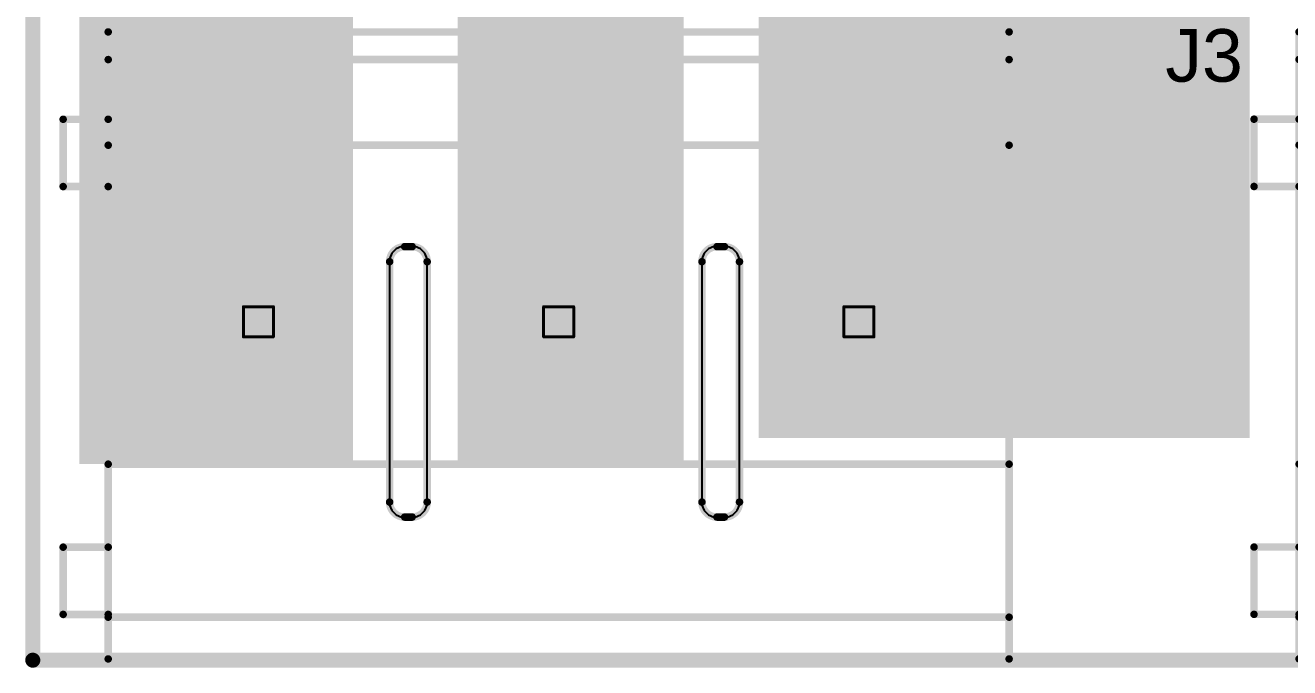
# Model space of a CAD drawing. Header units: inches. Extents: x -1.9 to 9.4, y 0 to 6.7.
# Drawn here: x -0.005 to 0.837, y -0.005 to 0.423 of the extents above; entities that cross this region are included whole.
import ezdxf

# ---------------------------------------------------------------- set-up
doc = ezdxf.new("R2010")
doc.units = ezdxf.units.IN
doc.header["$MEASUREMENT"] = 0
for name, color, linetype in [('Board Outline', 216, 'Continuous'), ('Bottom Layer', 5, 'Continuous'), ('Bottom Solder', 6, 'Continuous'), ('Drill Drawing', 1, 'Continuous'), ('Multi-Layer', 9, 'Continuous'), ('Pad Holes', 156, 'Continuous'), ('Top Layer', 1, 'Continuous'), ('Top Overlay', 2, 'Continuous'), ('Top Solder', 216, 'Continuous')]:
    doc.layers.add(name, color=color, linetype=linetype)
doc.styles.add('Arial', font='', dxfattribs={"height": 0.2})
doc.styles.get('Arial').set_extended_font_data('Arial')

# ---------------------------------------------------------------- blocks, each defined once
blk = doc.blocks.new('KF129_5_08_2P_5')
at = {"layer": 'Bottom Layer'}
h = blk.add_hatch(color=5, dxfattribs=at)
edge = h.paths.add_edge_path()
edge.add_arc((-0.1, 0), 0.047244, 0, 360)
h = blk.add_hatch(color=5, dxfattribs=at)
edge = h.paths.add_edge_path()
edge.add_arc((0.1, 0), 0.047244, 0, 360)
at = {"layer": 'Bottom Solder'}
h = blk.add_hatch(color=6, dxfattribs=at)
edge = h.paths.add_edge_path()
edge.add_arc((-0.1, 0), 0.049244, 0, 360)
h = blk.add_hatch(color=6, dxfattribs=at)
edge = h.paths.add_edge_path()
edge.add_arc((0.1, 0), 0.049244, 0, 360)
at = {"layer": 'Multi-Layer'}
h = blk.add_hatch(color=9, dxfattribs=at)
edge = h.paths.add_edge_path()
edge.add_arc((-0.1, 0), 0.047244, 0, 360)
h = blk.add_hatch(color=9, dxfattribs=at)
edge = h.paths.add_edge_path()
edge.add_arc((0.1, 0), 0.047244, 0, 360)
at = {"layer": 'Pad Holes'}
h = blk.add_hatch(color=7, dxfattribs=at)
edge = h.paths.add_edge_path()
edge.add_arc((-0.1, 0), 0.031496, 0, 360)
h = blk.add_hatch(color=7, dxfattribs=at)
edge = h.paths.add_edge_path()
edge.add_arc((0.1, 0), 0.031496, 0, 360)
at = {"layer": 'Top Layer'}
h = blk.add_hatch(color=1, dxfattribs=at)
edge = h.paths.add_edge_path()
edge.add_arc((-0.1, 0), 0.047244, 0, 360)
h = blk.add_hatch(color=1, dxfattribs=at)
edge = h.paths.add_edge_path()
edge.add_arc((0.1, 0), 0.047244, 0, 360)
at = {"layer": 'Top Solder'}
h = blk.add_hatch(color=216, dxfattribs=at)
edge = h.paths.add_edge_path()
edge.add_arc((-0.1, 0), 0.049244, 0, 360)
h = blk.add_hatch(color=216, dxfattribs=at)
edge = h.paths.add_edge_path()
edge.add_arc((0.1, 0), 0.049244, 0, 360)
at = {"layer": 'Top Overlay'}
for points in [[(-0.2, -0.22441, 0.005, 0.005, 0), (-0.2, 0.192913, 0.005, 0.005, 0)], [(-0.2, 0.192913, 0.005, 0.005, 0), (0.2, 0.192913, 0.005, 0.005, 0)], [(0.2, -0.224409, 0.005, 0.005, 0), (0.2, 0.192913, 0.005, 0.005, 0)], [(-0.2, 0.174526, 0.005, 0.005, 0), (0.2, 0.174526, 0.005, 0.005, 0)], [(-0.23, 0.09, 0.005, 0.005, 0), (-0.23, 0.134786, 0.005, 0.005, 0)], [(-0.23, 0.134786, 0.005, 0.005, 0), (-0.2, 0.134786, 0.005, 0.005, 0)], [(-0.2, 0.117527, 0.005, 0.005, 0), (0.2, 0.117527, 0.005, 0.005, 0)], [(-0.23, 0.09, 0.005, 0.005, 0), (-0.2, 0.09, 0.005, 0.005, 0)], [(-0.2, -0.094771, 0.005, 0.005, 0), (0.2, -0.094771, 0.005, 0.005, 0)], [(-0.23, -0.194786, 0.005, 0.005, 0), (-0.23, -0.15, 0.005, 0.005, 0)], [(-0.23, -0.15, 0.005, 0.005, 0), (-0.2, -0.15, 0.005, 0.005, 0)], [(-0.23, -0.194786, 0.005, 0.005, 0), (-0.2, -0.194786, 0.005, 0.005, 0)], [(-0.2, -0.196621, 0.005, 0.005, 0), (0.2, -0.196621, 0.005, 0.005, 0)], [(-0.2, -0.224409, 0.005, 0.005, 0), (0.2, -0.224409, 0.005, 0.005, 0)]]:
    blk.add_lwpolyline(points, format="xyseb", dxfattribs=at)
for points in [[(-0.20125, 0.192913, 0.0025, 0.0025, 1), (-0.19875, 0.192913, 0.0025, 0.0025, 1)], [(-0.20125, 0.192913, 0.0025, 0.0025, 1), (-0.19875, 0.192913, 0.0025, 0.0025, 1)], [(0.19875, 0.192913, 0.0025, 0.0025, 1), (0.20125, 0.192913, 0.0025, 0.0025, 1)], [(0.19875, 0.192913, 0.0025, 0.0025, 1), (0.20125, 0.192913, 0.0025, 0.0025, 1)], [(-0.20125, 0.174526, 0.0025, 0.0025, 1), (-0.19875, 0.174526, 0.0025, 0.0025, 1)], [(0.19875, 0.174526, 0.0025, 0.0025, 1), (0.20125, 0.174526, 0.0025, 0.0025, 1)], [(-0.23125, 0.134786, 0.0025, 0.0025, 1), (-0.22875, 0.134786, 0.0025, 0.0025, 1)], [(-0.23125, 0.134786, 0.0025, 0.0025, 1), (-0.22875, 0.134786, 0.0025, 0.0025, 1)], [(-0.20125, 0.134786, 0.0025, 0.0025, 1), (-0.19875, 0.134786, 0.0025, 0.0025, 1)], [(-0.20125, 0.117527, 0.0025, 0.0025, 1), (-0.19875, 0.117527, 0.0025, 0.0025, 1)], [(0.19875, 0.117527, 0.0025, 0.0025, 1), (0.20125, 0.117527, 0.0025, 0.0025, 1)], [(-0.23125, 0.09, 0.0025, 0.0025, 1), (-0.22875, 0.09, 0.0025, 0.0025, 1)], [(-0.23125, 0.09, 0.0025, 0.0025, 1), (-0.22875, 0.09, 0.0025, 0.0025, 1)], [(-0.20125, 0.09, 0.0025, 0.0025, 1), (-0.19875, 0.09, 0.0025, 0.0025, 1)], [(-0.20125, -0.094771, 0.0025, 0.0025, 1), (-0.19875, -0.094771, 0.0025, 0.0025, 1)], [(0.19875, -0.094771, 0.0025, 0.0025, 1), (0.20125, -0.094771, 0.0025, 0.0025, 1)], [(-0.23125, -0.15, 0.0025, 0.0025, 1), (-0.22875, -0.15, 0.0025, 0.0025, 1)], [(-0.23125, -0.15, 0.0025, 0.0025, 1), (-0.22875, -0.15, 0.0025, 0.0025, 1)], [(-0.20125, -0.15, 0.0025, 0.0025, 1), (-0.19875, -0.15, 0.0025, 0.0025, 1)], [(-0.23125, -0.194786, 0.0025, 0.0025, 1), (-0.22875, -0.194786, 0.0025, 0.0025, 1)], [(-0.23125, -0.194786, 0.0025, 0.0025, 1), (-0.22875, -0.194786, 0.0025, 0.0025, 1)], [(-0.20125, -0.194786, 0.0025, 0.0025, 1), (-0.19875, -0.194786, 0.0025, 0.0025, 1)], [(-0.20125, -0.196621, 0.0025, 0.0025, 1), (-0.19875, -0.196621, 0.0025, 0.0025, 1)], [(0.19875, -0.196621, 0.0025, 0.0025, 1), (0.20125, -0.196621, 0.0025, 0.0025, 1)], [(-0.20125, -0.224409, 0.0025, 0.0025, 1), (-0.19875, -0.224409, 0.0025, 0.0025, 1)], [(-0.20125, -0.22441, 0.0025, 0.0025, 1), (-0.19875, -0.22441, 0.0025, 0.0025, 1)], [(0.19875, -0.224409, 0.0025, 0.0025, 1), (0.20125, -0.224409, 0.0025, 0.0025, 1)], [(0.19875, -0.224409, 0.0025, 0.0025, 1), (0.20125, -0.224409, 0.0025, 0.0025, 1)]]:
    blk.add_lwpolyline(points, format="xyseb", close=True, dxfattribs=at)
blk = doc.blocks.new('KF129_5_08_3P_6')
at = {"layer": 'Bottom Layer'}
h = blk.add_hatch(color=5, dxfattribs=at)
edge = h.paths.add_edge_path()
edge.add_arc((-0.2, 0), 0.047244, 0, 360)
h = blk.add_hatch(color=5, dxfattribs=at)
edge = h.paths.add_edge_path()
edge.add_arc((0, 0), 0.047244, 0, 360)
h = blk.add_hatch(color=5, dxfattribs=at)
edge = h.paths.add_edge_path()
edge.add_arc((0.2, 0), 0.047244, 0, 360)
at = {"layer": 'Bottom Solder'}
h = blk.add_hatch(color=6, dxfattribs=at)
edge = h.paths.add_edge_path()
edge.add_arc((-0.2, 0), 0.049244, 0, 360)
h = blk.add_hatch(color=6, dxfattribs=at)
edge = h.paths.add_edge_path()
edge.add_arc((0, 0), 0.049244, 0, 360)
h = blk.add_hatch(color=6, dxfattribs=at)
edge = h.paths.add_edge_path()
edge.add_arc((0.2, 0), 0.049244, 0, 360)
at = {"layer": 'Multi-Layer'}
h = blk.add_hatch(color=9, dxfattribs=at)
edge = h.paths.add_edge_path()
edge.add_arc((-0.2, 0), 0.047244, 0, 360)
h = blk.add_hatch(color=9, dxfattribs=at)
edge = h.paths.add_edge_path()
edge.add_arc((0, 0), 0.047244, 0, 360)
h = blk.add_hatch(color=9, dxfattribs=at)
edge = h.paths.add_edge_path()
edge.add_arc((0.2, 0), 0.047244, 0, 360)
at = {"layer": 'Pad Holes'}
h = blk.add_hatch(color=7, dxfattribs=at)
edge = h.paths.add_edge_path()
edge.add_arc((-0.2, 0), 0.031496, 0, 360)
h = blk.add_hatch(color=7, dxfattribs=at)
edge = h.paths.add_edge_path()
edge.add_arc((0, 0), 0.031496, 0, 360)
h = blk.add_hatch(color=7, dxfattribs=at)
edge = h.paths.add_edge_path()
edge.add_arc((0.2, 0), 0.031496, 0, 360)
at = {"layer": 'Top Layer'}
h = blk.add_hatch(color=1, dxfattribs=at)
edge = h.paths.add_edge_path()
edge.add_arc((-0.2, 0), 0.047244, 0, 360)
h = blk.add_hatch(color=1, dxfattribs=at)
edge = h.paths.add_edge_path()
edge.add_arc((0, 0), 0.047244, 0, 360)
h = blk.add_hatch(color=1, dxfattribs=at)
edge = h.paths.add_edge_path()
edge.add_arc((0.2, 0), 0.047244, 0, 360)
at = {"layer": 'Top Solder'}
h = blk.add_hatch(color=216, dxfattribs=at)
edge = h.paths.add_edge_path()
edge.add_arc((-0.2, 0), 0.049244, 0, 360)
h = blk.add_hatch(color=216, dxfattribs=at)
edge = h.paths.add_edge_path()
edge.add_arc((0, 0), 0.049244, 0, 360)
h = blk.add_hatch(color=216, dxfattribs=at)
edge = h.paths.add_edge_path()
edge.add_arc((0.2, 0), 0.049244, 0, 360)
at = {"layer": 'Top Overlay'}
for points in [[(-0.3, -0.22441, 0.005, 0.005, 0), (-0.3, 0.192913, 0.005, 0.005, 0)], [(-0.3, 0.192913, 0.005, 0.005, 0), (0.3, 0.192913, 0.005, 0.005, 0)], [(0.3, -0.22441, 0.005, 0.005, 0), (0.3, 0.192913, 0.005, 0.005, 0)], [(-0.3, 0.174526, 0.005, 0.005, 0), (0.3, 0.174526, 0.005, 0.005, 0)], [(-0.33, 0.09, 0.005, 0.005, 0), (-0.33, 0.134786, 0.005, 0.005, 0)], [(-0.33, 0.134786, 0.005, 0.005, 0), (-0.3, 0.134786, 0.005, 0.005, 0)], [(-0.3, 0.117526, 0.005, 0.005, 0), (0.3, 0.117526, 0.005, 0.005, 0)], [(-0.33, 0.09, 0.005, 0.005, 0), (-0.3, 0.09, 0.005, 0.005, 0)], [(-0.3, -0.09477, 0.005, 0.005, 0), (0.3, -0.09477, 0.005, 0.005, 0)], [(-0.33, -0.194786, 0.005, 0.005, 0), (-0.33, -0.15, 0.005, 0.005, 0)], [(-0.33, -0.15, 0.005, 0.005, 0), (-0.3, -0.15, 0.005, 0.005, 0)], [(-0.33, -0.194786, 0.005, 0.005, 0), (-0.3, -0.194786, 0.005, 0.005, 0)], [(-0.3, -0.196622, 0.005, 0.005, 0), (0.3, -0.196622, 0.005, 0.005, 0)], [(-0.3, -0.22441, 0.005, 0.005, 0), (0.3, -0.22441, 0.005, 0.005, 0)]]:
    blk.add_lwpolyline(points, format="xyseb", dxfattribs=at)
for points in [[(-0.30125, 0.192913, 0.0025, 0.0025, 1), (-0.29875, 0.192913, 0.0025, 0.0025, 1)], [(-0.30125, 0.192913, 0.0025, 0.0025, 1), (-0.29875, 0.192913, 0.0025, 0.0025, 1)], [(0.29875, 0.192913, 0.0025, 0.0025, 1), (0.30125, 0.192913, 0.0025, 0.0025, 1)], [(0.29875, 0.192913, 0.0025, 0.0025, 1), (0.30125, 0.192913, 0.0025, 0.0025, 1)], [(-0.30125, 0.174526, 0.0025, 0.0025, 1), (-0.29875, 0.174526, 0.0025, 0.0025, 1)], [(0.29875, 0.174526, 0.0025, 0.0025, 1), (0.30125, 0.174526, 0.0025, 0.0025, 1)], [(-0.33125, 0.134786, 0.0025, 0.0025, 1), (-0.32875, 0.134786, 0.0025, 0.0025, 1)], [(-0.33125, 0.134786, 0.0025, 0.0025, 1), (-0.32875, 0.134786, 0.0025, 0.0025, 1)], [(-0.30125, 0.134786, 0.0025, 0.0025, 1), (-0.29875, 0.134786, 0.0025, 0.0025, 1)], [(-0.30125, 0.117526, 0.0025, 0.0025, 1), (-0.29875, 0.117526, 0.0025, 0.0025, 1)], [(0.29875, 0.117526, 0.0025, 0.0025, 1), (0.30125, 0.117526, 0.0025, 0.0025, 1)], [(-0.33125, 0.09, 0.0025, 0.0025, 1), (-0.32875, 0.09, 0.0025, 0.0025, 1)], [(-0.33125, 0.09, 0.0025, 0.0025, 1), (-0.32875, 0.09, 0.0025, 0.0025, 1)], [(-0.30125, 0.09, 0.0025, 0.0025, 1), (-0.29875, 0.09, 0.0025, 0.0025, 1)], [(-0.30125, -0.09477, 0.0025, 0.0025, 1), (-0.29875, -0.09477, 0.0025, 0.0025, 1)], [(0.29875, -0.09477, 0.0025, 0.0025, 1), (0.30125, -0.09477, 0.0025, 0.0025, 1)], [(-0.33125, -0.15, 0.0025, 0.0025, 1), (-0.32875, -0.15, 0.0025, 0.0025, 1)], [(-0.33125, -0.15, 0.0025, 0.0025, 1), (-0.32875, -0.15, 0.0025, 0.0025, 1)], [(-0.30125, -0.15, 0.0025, 0.0025, 1), (-0.29875, -0.15, 0.0025, 0.0025, 1)], [(-0.33125, -0.194786, 0.0025, 0.0025, 1), (-0.32875, -0.194786, 0.0025, 0.0025, 1)], [(-0.33125, -0.194786, 0.0025, 0.0025, 1), (-0.32875, -0.194786, 0.0025, 0.0025, 1)], [(-0.30125, -0.194786, 0.0025, 0.0025, 1), (-0.29875, -0.194786, 0.0025, 0.0025, 1)], [(-0.30125, -0.196622, 0.0025, 0.0025, 1), (-0.29875, -0.196622, 0.0025, 0.0025, 1)], [(0.29875, -0.196622, 0.0025, 0.0025, 1), (0.30125, -0.196622, 0.0025, 0.0025, 1)], [(-0.30125, -0.22441, 0.0025, 0.0025, 1), (-0.29875, -0.22441, 0.0025, 0.0025, 1)], [(-0.30125, -0.22441, 0.0025, 0.0025, 1), (-0.29875, -0.22441, 0.0025, 0.0025, 1)], [(0.29875, -0.22441, 0.0025, 0.0025, 1), (0.30125, -0.22441, 0.0025, 0.0025, 1)], [(0.29875, -0.22441, 0.0025, 0.0025, 1), (0.30125, -0.22441, 0.0025, 0.0025, 1)]]:
    blk.add_lwpolyline(points, format="xyseb", close=True, dxfattribs=at)

msp = doc.modelspace()

# ---------------------------------------------------------------- hatches: boundary and pattern name
at = {"layer": 'Top Layer'}
for points in [[(0.283, 0.13047), (0.43354, 0.13047), (0.43354, 1.03), (0.283, 1.03)], [(0.03102, 0.13047), (0.21325, 0.13047), (0.21325, 0.90048), (0.03102, 0.90048)], [(0.48334, 0.14783), (0.81034, 0.14783), (0.81034, 0.66783), (0.48334, 0.66783)]]:
    msp.add_hatch(color=1, dxfattribs=at).paths.add_polyline_path(points)

# ---------------------------------------------------------------- linework, layer by layer
at = {"layer": 'Board Outline'}
for points in [[(0, 0, 0.01, 0.01, 0), (0, 3.38583, 0.01, 0.01, 0)], [(0.23765, 0.26524, 0.005, 0.005, -0.414214), (0.24765, 0.27524, 0.005, 0.005, 0)], [(0.24765, 0.27524, 0.005, 0.005, 0), (0.25265, 0.27524, 0.005, 0.005, 0)], [(0.25265, 0.27524, 0.005, 0.005, -0.414214), (0.26265, 0.26524, 0.005, 0.005, 0)], [(0.44565, 0.26524, 0.005, 0.005, -0.414214), (0.45565, 0.27524, 0.005, 0.005, 0)], [(0.45565, 0.27524, 0.005, 0.005, 0), (0.46065, 0.27524, 0.005, 0.005, 0)], [(0.46065, 0.27524, 0.005, 0.005, -0.414214), (0.47065, 0.26524, 0.005, 0.005, 0)], [(0.23765, 0.10524, 0.005, 0.005, 0), (0.23765, 0.26524, 0.005, 0.005, 0)], [(0.26265, 0.10524, 0.005, 0.005, 0), (0.26265, 0.26524, 0.005, 0.005, 0)], [(0.44565, 0.10524, 0.005, 0.005, 0), (0.44565, 0.26524, 0.005, 0.005, 0)], [(0.47065, 0.10524, 0.005, 0.005, 0), (0.47065, 0.26524, 0.005, 0.005, 0)], [(0.24765, 0.09524, 0.005, 0.005, -0.414214), (0.23765, 0.10524, 0.005, 0.005, 0)], [(0.26265, 0.10524, 0.005, 0.005, -0.414214), (0.25265, 0.09524, 0.005, 0.005, 0)], [(0.45565, 0.09524, 0.005, 0.005, -0.414214), (0.44565, 0.10524, 0.005, 0.005, 0)], [(0.47065, 0.10524, 0.005, 0.005, -0.414214), (0.46065, 0.09524, 0.005, 0.005, 0)], [(0.24765, 0.09524, 0.005, 0.005, 0), (0.25265, 0.09524, 0.005, 0.005, 0)], [(0.45565, 0.09524, 0.005, 0.005, 0), (0.46065, 0.09524, 0.005, 0.005, 0)], [(0, 0, 0.01, 0.01, 0), (1.29134, 0, 0.01, 0.01, 0)]]:
    msp.add_lwpolyline(points, format="xyseb", dxfattribs=at)
for points in [[(0.2464, 0.27524, 0.0025, 0.0025, 1), (0.2489, 0.27524, 0.0025, 0.0025, 1)], [(0.2464, 0.27524, 0.0025, 0.0025, 1), (0.2489, 0.27524, 0.0025, 0.0025, 1)], [(0.2514, 0.27524, 0.0025, 0.0025, 1), (0.2539, 0.27524, 0.0025, 0.0025, 1)], [(0.2514, 0.27524, 0.0025, 0.0025, 1), (0.2539, 0.27524, 0.0025, 0.0025, 1)], [(0.4544, 0.27524, 0.0025, 0.0025, 1), (0.4569, 0.27524, 0.0025, 0.0025, 1)], [(0.4544, 0.27524, 0.0025, 0.0025, 1), (0.4569, 0.27524, 0.0025, 0.0025, 1)], [(0.4594, 0.27524, 0.0025, 0.0025, 1), (0.4619, 0.27524, 0.0025, 0.0025, 1)], [(0.4594, 0.27524, 0.0025, 0.0025, 1), (0.4619, 0.27524, 0.0025, 0.0025, 1)], [(0.2364, 0.26524, 0.0025, 0.0025, 1), (0.2389, 0.26524, 0.0025, 0.0025, 1)], [(0.2364, 0.26524, 0.0025, 0.0025, 1), (0.2389, 0.26524, 0.0025, 0.0025, 1)], [(0.2614, 0.26524, 0.0025, 0.0025, 1), (0.2639, 0.26524, 0.0025, 0.0025, 1)], [(0.2614, 0.26524, 0.0025, 0.0025, 1), (0.2639, 0.26524, 0.0025, 0.0025, 1)], [(0.4444, 0.26524, 0.0025, 0.0025, 1), (0.4469, 0.26524, 0.0025, 0.0025, 1)], [(0.4444, 0.26524, 0.0025, 0.0025, 1), (0.4469, 0.26524, 0.0025, 0.0025, 1)], [(0.4694, 0.26524, 0.0025, 0.0025, 1), (0.4719, 0.26524, 0.0025, 0.0025, 1)], [(0.4694, 0.26524, 0.0025, 0.0025, 1), (0.4719, 0.26524, 0.0025, 0.0025, 1)], [(0.2364, 0.10524, 0.0025, 0.0025, 1), (0.2389, 0.10524, 0.0025, 0.0025, 1)], [(0.2364, 0.10524, 0.0025, 0.0025, 1), (0.2389, 0.10524, 0.0025, 0.0025, 1)], [(0.2614, 0.10524, 0.0025, 0.0025, 1), (0.2639, 0.10524, 0.0025, 0.0025, 1)], [(0.2614, 0.10524, 0.0025, 0.0025, 1), (0.2639, 0.10524, 0.0025, 0.0025, 1)], [(0.4444, 0.10524, 0.0025, 0.0025, 1), (0.4469, 0.10524, 0.0025, 0.0025, 1)], [(0.4444, 0.10524, 0.0025, 0.0025, 1), (0.4469, 0.10524, 0.0025, 0.0025, 1)], [(0.4694, 0.10524, 0.0025, 0.0025, 1), (0.4719, 0.10524, 0.0025, 0.0025, 1)], [(0.4694, 0.10524, 0.0025, 0.0025, 1), (0.4719, 0.10524, 0.0025, 0.0025, 1)], [(0.2464, 0.09524, 0.0025, 0.0025, 1), (0.2489, 0.09524, 0.0025, 0.0025, 1)], [(0.2464, 0.09524, 0.0025, 0.0025, 1), (0.2489, 0.09524, 0.0025, 0.0025, 1)], [(0.2514, 0.09524, 0.0025, 0.0025, 1), (0.2539, 0.09524, 0.0025, 0.0025, 1)], [(0.2514, 0.09524, 0.0025, 0.0025, 1), (0.2539, 0.09524, 0.0025, 0.0025, 1)], [(0.4544, 0.09524, 0.0025, 0.0025, 1), (0.4569, 0.09524, 0.0025, 0.0025, 1)], [(0.4544, 0.09524, 0.0025, 0.0025, 1), (0.4569, 0.09524, 0.0025, 0.0025, 1)], [(0.4594, 0.09524, 0.0025, 0.0025, 1), (0.4619, 0.09524, 0.0025, 0.0025, 1)], [(0.4594, 0.09524, 0.0025, 0.0025, 1), (0.4619, 0.09524, 0.0025, 0.0025, 1)], [(-0.0025, 0, 0.005, 0.005, 1), (0.0025, 0, 0.005, 0.005, 1)], [(-0.0025, 0, 0.005, 0.005, 1), (0.0025, 0, 0.005, 0.005, 1)]]:
    msp.add_lwpolyline(points, format="xyseb", close=True, dxfattribs=at)
at = {"layer": 'Drill Drawing'}
for points in [[(0.14022, 0.23524, 0.002, 0.002, 0), (0.16022, 0.23524, 0.002, 0.002, 0)], [(0.14022, 0.21524, 0.002, 0.002, 0), (0.14022, 0.23524, 0.002, 0.002, 0)], [(0.16022, 0.21524, 0.002, 0.002, 0), (0.16022, 0.23524, 0.002, 0.002, 0)], [(0.34022, 0.23524, 0.002, 0.002, 0), (0.36022, 0.23524, 0.002, 0.002, 0)], [(0.34022, 0.21524, 0.002, 0.002, 0), (0.34022, 0.23524, 0.002, 0.002, 0)], [(0.36022, 0.21524, 0.002, 0.002, 0), (0.36022, 0.23524, 0.002, 0.002, 0)], [(0.54022, 0.23524, 0.002, 0.002, 0), (0.56022, 0.23524, 0.002, 0.002, 0)], [(0.54022, 0.21524, 0.002, 0.002, 0), (0.54022, 0.23524, 0.002, 0.002, 0)], [(0.56022, 0.21524, 0.002, 0.002, 0), (0.56022, 0.23524, 0.002, 0.002, 0)], [(0.14022, 0.21524, 0.002, 0.002, 0), (0.16022, 0.21524, 0.002, 0.002, 0)], [(0.34022, 0.21524, 0.002, 0.002, 0), (0.36022, 0.21524, 0.002, 0.002, 0)], [(0.54022, 0.21524, 0.002, 0.002, 0), (0.56022, 0.21524, 0.002, 0.002, 0)]]:
    msp.add_lwpolyline(points, format="xyseb", dxfattribs=at)
for points in [[(0.13972, 0.23524, 0.001, 0.001, 1), (0.14072, 0.23524, 0.001, 0.001, 1)], [(0.13972, 0.23524, 0.001, 0.001, 1), (0.14072, 0.23524, 0.001, 0.001, 1)], [(0.15972, 0.23524, 0.001, 0.001, 1), (0.16072, 0.23524, 0.001, 0.001, 1)], [(0.15972, 0.23524, 0.001, 0.001, 1), (0.16072, 0.23524, 0.001, 0.001, 1)], [(0.33972, 0.23524, 0.001, 0.001, 1), (0.34072, 0.23524, 0.001, 0.001, 1)], [(0.33972, 0.23524, 0.001, 0.001, 1), (0.34072, 0.23524, 0.001, 0.001, 1)], [(0.35972, 0.23524, 0.001, 0.001, 1), (0.36072, 0.23524, 0.001, 0.001, 1)], [(0.35972, 0.23524, 0.001, 0.001, 1), (0.36072, 0.23524, 0.001, 0.001, 1)], [(0.53972, 0.23524, 0.001, 0.001, 1), (0.54072, 0.23524, 0.001, 0.001, 1)], [(0.53972, 0.23524, 0.001, 0.001, 1), (0.54072, 0.23524, 0.001, 0.001, 1)], [(0.55972, 0.23524, 0.001, 0.001, 1), (0.56072, 0.23524, 0.001, 0.001, 1)], [(0.55972, 0.23524, 0.001, 0.001, 1), (0.56072, 0.23524, 0.001, 0.001, 1)], [(0.13972, 0.21524, 0.001, 0.001, 1), (0.14072, 0.21524, 0.001, 0.001, 1)], [(0.13972, 0.21524, 0.001, 0.001, 1), (0.14072, 0.21524, 0.001, 0.001, 1)], [(0.15972, 0.21524, 0.001, 0.001, 1), (0.16072, 0.21524, 0.001, 0.001, 1)], [(0.15972, 0.21524, 0.001, 0.001, 1), (0.16072, 0.21524, 0.001, 0.001, 1)], [(0.33972, 0.21524, 0.001, 0.001, 1), (0.34072, 0.21524, 0.001, 0.001, 1)], [(0.33972, 0.21524, 0.001, 0.001, 1), (0.34072, 0.21524, 0.001, 0.001, 1)], [(0.35972, 0.21524, 0.001, 0.001, 1), (0.36072, 0.21524, 0.001, 0.001, 1)], [(0.35972, 0.21524, 0.001, 0.001, 1), (0.36072, 0.21524, 0.001, 0.001, 1)], [(0.53972, 0.21524, 0.001, 0.001, 1), (0.54072, 0.21524, 0.001, 0.001, 1)], [(0.53972, 0.21524, 0.001, 0.001, 1), (0.54072, 0.21524, 0.001, 0.001, 1)], [(0.55972, 0.21524, 0.001, 0.001, 1), (0.56072, 0.21524, 0.001, 0.001, 1)], [(0.55972, 0.21524, 0.001, 0.001, 1), (0.56072, 0.21524, 0.001, 0.001, 1)]]:
    msp.add_lwpolyline(points, format="xyseb", close=True, dxfattribs=at)
at = {"layer": 'Multi-Layer'}
for p, q in [((0.23917, 0.27091), (0.23765, 0.26723)), ((0.24198, 0.27372), (0.23917, 0.27091)), ((0.24566, 0.27524), (0.24198, 0.27372)), ((0.24765, 0.27524), (0.24566, 0.27524)), ((0.25265, 0.27524), (0.24765, 0.27524)), ((0.25464, 0.27524), (0.25265, 0.27524)), ((0.25265, 0.27524), (0.25265, 0.27524)), ((0.25831, 0.27372), (0.25464, 0.27524)), ((0.26112, 0.27091), (0.25831, 0.27372)), ((0.26265, 0.26723), (0.26112, 0.27091)), ((0.44717, 0.27091), (0.44565, 0.26723)), ((0.44998, 0.27372), (0.44717, 0.27091)), ((0.45366, 0.27524), (0.44998, 0.27372)), ((0.45565, 0.27524), (0.45366, 0.27524)), ((0.46065, 0.27524), (0.45565, 0.27524)), ((0.46264, 0.27524), (0.46065, 0.27524)), ((0.46065, 0.27524), (0.46065, 0.27524)), ((0.46631, 0.27372), (0.46264, 0.27524)), ((0.46912, 0.27091), (0.46631, 0.27372)), ((0.47065, 0.26723), (0.46912, 0.27091)), ((0.23765, 0.26723), (0.23765, 0.26524)), ((0.23765, 0.26524), (0.23765, 0.10524)), ((0.23765, 0.26524), (0.23765, 0.26524)), ((0.26265, 0.26524), (0.26265, 0.26723)), ((0.26265, 0.10524), (0.26265, 0.26524)), ((0.44565, 0.26723), (0.44565, 0.26524)), ((0.44565, 0.26524), (0.44565, 0.10524)), ((0.44565, 0.26524), (0.44565, 0.26524)), ((0.47065, 0.26524), (0.47065, 0.26723)), ((0.47065, 0.10524), (0.47065, 0.26524)), ((0.23765, 0.10524), (0.23765, 0.10325)), ((0.23765, 0.10325), (0.23917, 0.09958)), ((0.26112, 0.09958), (0.26265, 0.10325)), ((0.26265, 0.10325), (0.26265, 0.10524)), ((0.26265, 0.10524), (0.26265, 0.10524)), ((0.44565, 0.10524), (0.44565, 0.10325)), ((0.44565, 0.10325), (0.44717, 0.09958)), ((0.46912, 0.09958), (0.47065, 0.10325)), ((0.47065, 0.10325), (0.47065, 0.10524)), ((0.47065, 0.10524), (0.47065, 0.10524)), ((0.23917, 0.09958), (0.24198, 0.09677)), ((0.24198, 0.09677), (0.24566, 0.09524)), ((0.24566, 0.09524), (0.24765, 0.09524)), ((0.24765, 0.09524), (0.24765, 0.09524)), ((0.24765, 0.09524), (0.25265, 0.09524)), ((0.25265, 0.09524), (0.25464, 0.09524)), ((0.25464, 0.09524), (0.25831, 0.09677)), ((0.25831, 0.09677), (0.26112, 0.09958)), ((0.44717, 0.09958), (0.44998, 0.09677)), ((0.44998, 0.09677), (0.45366, 0.09524)), ((0.45366, 0.09524), (0.45565, 0.09524)), ((0.45565, 0.09524), (0.45565, 0.09524)), ((0.45565, 0.09524), (0.46065, 0.09524)), ((0.46065, 0.09524), (0.46264, 0.09524)), ((0.46264, 0.09524), (0.46631, 0.09677)), ((0.46631, 0.09677), (0.46912, 0.09958))]:
    msp.add_line(p, q, dxfattribs=at)

# ---------------------------------------------------------------- block references
for name, p in [('KF129_5_08_3P_6', (0.35022, 0.22524)), ('KF129_5_08_2P_5', (1.04334, 0.2253))]:
    msp.add_blockref(name, p)

# ---------------------------------------------------------------- texts
at = {"layer": 'Top Overlay', "style": 'Arial'}
msp.add_text('J3', height=0.035, dxfattribs=at).set_placement((0.75422, 0.38503))

doc.saveas('drawing.dxf')
